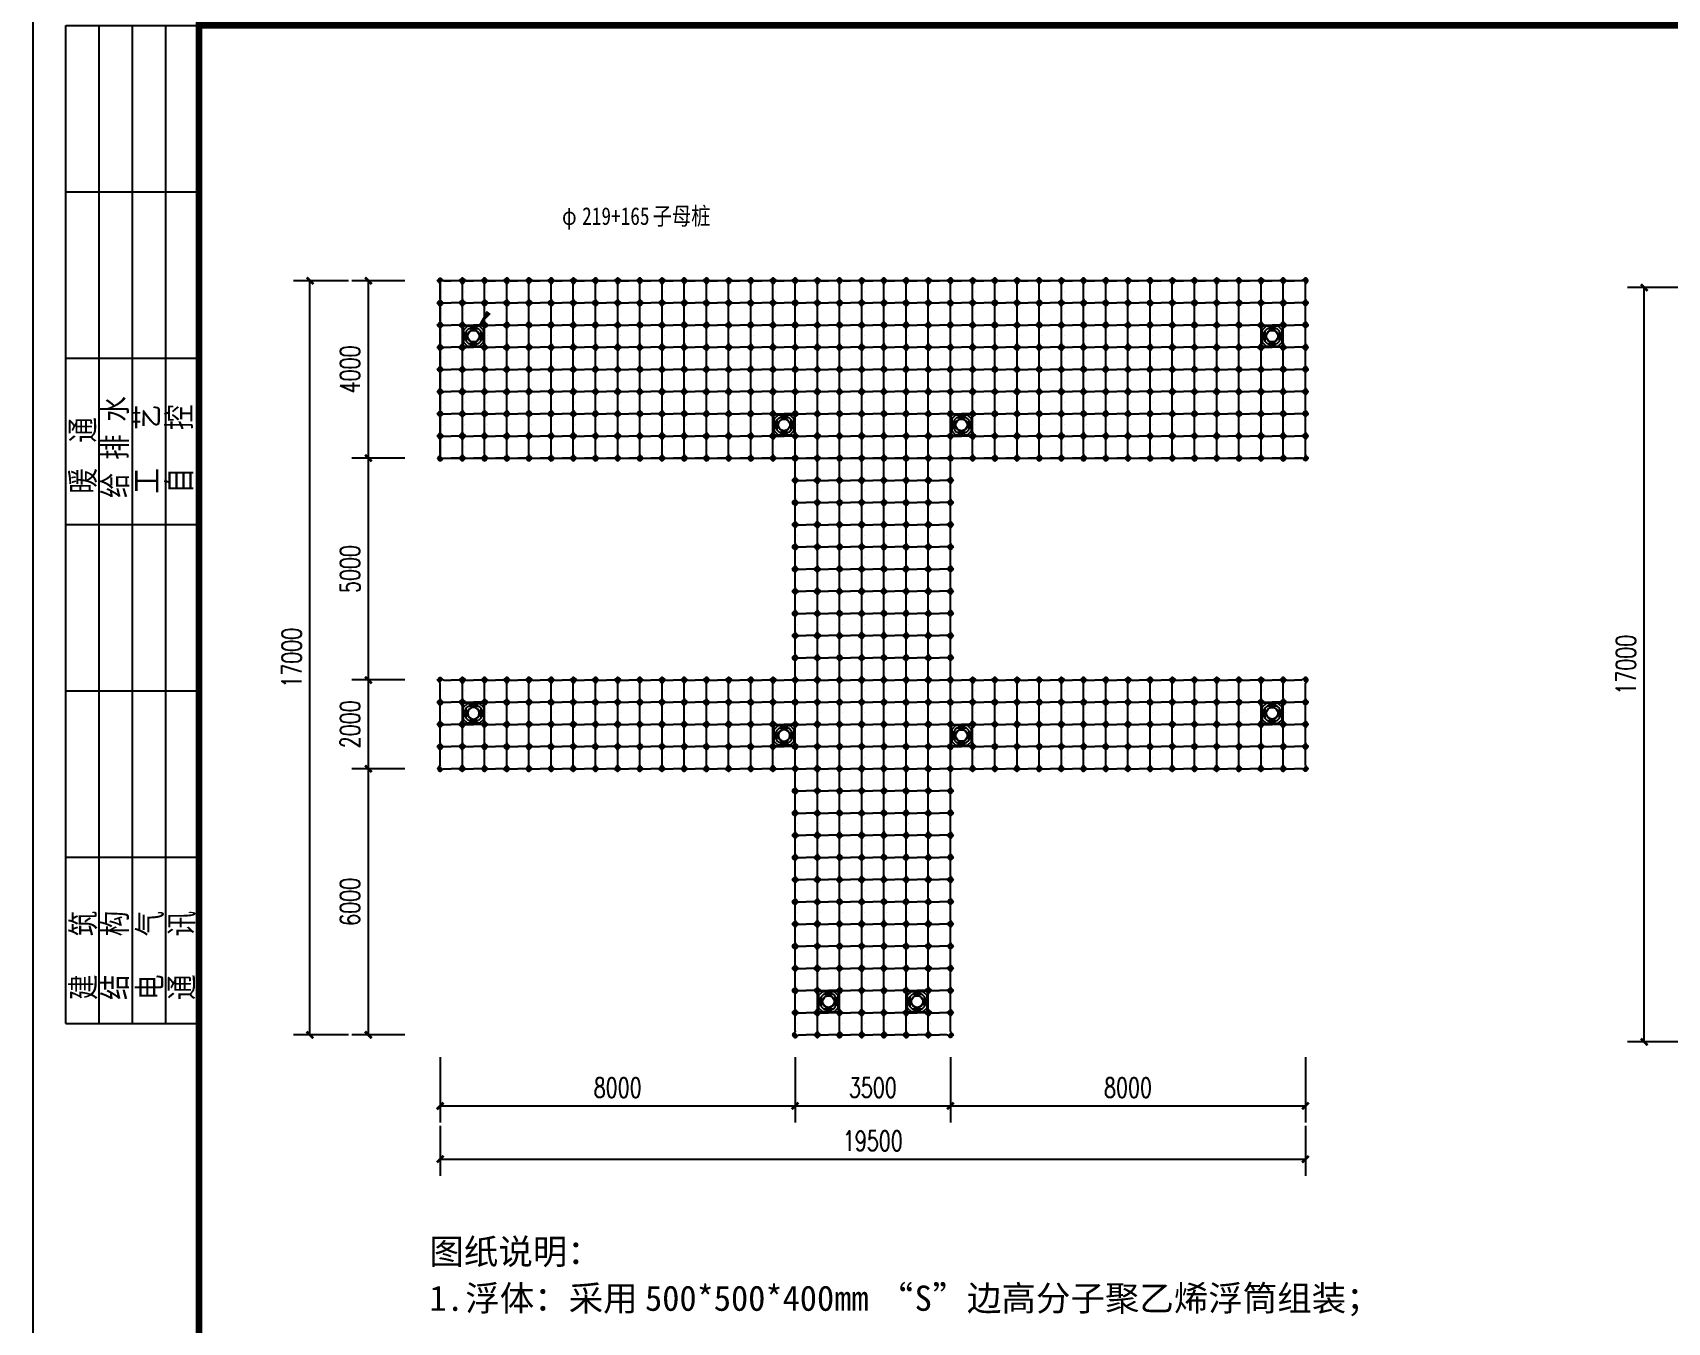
# Model space of a CAD drawing. Extents: x 140753 to 369320, y 91222 to 396627.
# Drawn here: x 244115 to 280954, y 251574 to 280644 of the extents above; entities that cross this region are included whole.
import ezdxf

# ---------------------------------------------------------------- set-up
doc = ezdxf.new("R2010")
doc.units = 0
doc.header["$LTSCALE"] = 1000
for name, color, linetype in [('DIM_SYMB', 3, 'Continuous'), ('PUB_DIM', 3, 'Continuous'), ('PUB_TEXT', 7, 'Continuous'), ('W-_ANTICOLLISION防撞措施', 121, 'Continuous'), ('W-MOUNTING固定方式', 5, 'Continuous'), ('蓝色浮筒', 150, 'Continuous')]:
    doc.layers.add(name, color=color, linetype=linetype)
doc.styles.add('-宋体', font='', dxfattribs={"width": 0.8})
doc.styles.add('_TCH_DIM_T3', font='SIMPLEX.shx', dxfattribs={"width": 0.705882, "bigfont": 'hztxt.shx'})
doc.styles.get("Standard").update_dxf_attribs({"font": ''})
doc.styles.get('-宋体').set_extended_font_data('SimSun')
doc.styles.get('Standard').set_extended_font_data('SimSun')
doc.dimstyles.new('_TCH_ARCH&&150', dxfattribs={"dimtxt": 446.25, "dimasz": 150, "dimexe": 375, "dimexo": 450, "dimgap": 189.375, "dimtad": 1, "dimdec": 0, "dimzin": 0, "dimdsep": 46, "dimtxsty": '_TCH_DIM_T3', "dimblk": 'ARCHTICK', "dimcen": 0.09, "dimclrt": 7, "dimazin": 2, "dimtfac": 1, "dimtdec": 0, "dimtix": 1, "dimtmove": 2, "dimatfit": 3, "dimfxl": 0, "dimtolj": 1, "dimtzin": 0, "dimarcsym": 0})

# ---------------------------------------------------------------- blocks, each defined once
blk = doc.blocks.new('浮筒')
at = {"layer": '蓝色浮筒'}
blk.add_line((441, 238), (441, 238), dxfattribs=at)
for points in [[(0, 417, 0.198912), (-9, 438), (-49, 479, -0.414214), (-49, 521), (-21, 549, -0.414214), (21, 549), (62, 509, 0.198912), (83, 500), (250, 500)], [(500, 417, -0.198912), (509, 438), (549, 479, 0.414214), (549, 521), (521, 549, 0.414214), (479, 549), (438, 509, -0.198912), (417, 500), (250, 500)], [(0, 83, -0.198912), (-9, 62), (-49, 21, 0.414214), (-49, -21), (-21, -49, 0.414214), (21, -49), (62, -9, -0.198912), (83, 0), (250, 0)], [(500, 83, 0.198912), (509, 62), (549, 21, -0.414214), (549, -21), (521, -49, -0.414214), (479, -49), (438, -9, 0.198912), (417, 0), (250, 0)]]:
    blk.add_lwpolyline(points, format="xyb", dxfattribs=at)
for points in [[(0, 417), (0, 83)], [(500, 417), (500, 83)]]:
    blk.add_lwpolyline(points, dxfattribs=at)
for centre, radius, start, end in [((-25, 500), 5, 84.2608, 275.7392), ((0, 500), 25, 101.4783, 168.5217), ((0, 500), 25, 191.4783, 258.5217), ((0, 525), 5, 354.2608, 185.7392), ((0, 475), 5, 174.2608, 5.7392), ((0, 500), 25, 11.4783, 78.5217), ((0, 500), 25, 281.4783, 348.5217), ((25, 500), 5, 264.2608, 95.7392), ((475, 500), 5, 84.2608, 275.7392), ((500, 500), 25, 101.4783, 168.5217), ((500, 500), 25, 191.4783, 258.5217), ((500, 525), 5, 354.2608, 185.7392), ((500, 475), 5, 174.2608, 5.7392), ((500, 500), 25, 11.4783, 78.5217), ((500, 500), 25, 281.4783, 348.5217), ((525, 500), 5, 264.2608, 95.7392), ((-25, 0), 5, 84.2608, 275.7392), ((0, 0), 25, 101.4783, 168.5217), ((0, 25), 5, 354.2608, 185.7392), ((0, 0), 25, 11.4783, 78.5217), ((25, 0), 5, 264.2608, 95.7392), ((475, 0), 5, 84.2608, 275.7392), ((500, 0), 25, 101.4783, 168.5217), ((500, 25), 5, 354.2608, 185.7392), ((500, 0), 25, 11.4783, 78.5217), ((525, 0), 5, 264.2608, 95.7392), ((0, 0), 25, 191.4783, 258.5217), ((0, -25), 5, 174.2608, 5.7392), ((0, 0), 25, 281.4783, 348.5217), ((500, 0), 25, 191.4783, 258.5217), ((500, -25), 5, 174.2608, 5.7392), ((500, 0), 25, 281.4783, 348.5217)]:
    blk.add_arc(centre, radius, start, end, dxfattribs=at)
blk = doc.blocks.new('*U52')
at = {"layer": '蓝色浮筒', "rotation": 180.0000000383531}
blk.add_blockref('浮筒', (250, 250), dxfattribs=at)
blk = doc.blocks.new('*U53')
at = {"layer": 'W-_ANTICOLLISION防撞措施', "color": 0, "linetype": 'ByBlock', "lineweight": -2, "transparency": 16777216}
for p in [(0, 0), (500, 0), (1000, 0), (1500, 0), (2000, 0), (2500, 0), (3000, 0), (3500, 0), (4000, 0), (4500, 0), (5000, 0), (5500, 0), (6000, 0), (6500, 0), (7000, 0), (7500, 0), (8000, 0), (8500, 0), (9000, 0), (9500, 0), (10000, 0), (10500, 0), (11000, 0), (11500, 0), (12000, 0), (12500, 0), (13000, 0), (13500, 0), (14000, 0), (14500, 0), (15000, 0), (15500, 0), (16000, 0), (16500, 0), (17000, 0), (17500, 0), (18000, 0), (18500, 0), (19000, 0), (0, -500), (500, -500), (1000, -500), (1500, -500), (2000, -500), (2500, -500), (3000, -500), (3500, -500), (4000, -500), (4500, -500), (5000, -500), (5500, -500), (6000, -500), (6500, -500), (7000, -500), (7500, -500), (8000, -500), (8500, -500), (9000, -500), (9500, -500), (10000, -500), (10500, -500), (11000, -500), (11500, -500), (12000, -500), (12500, -500), (13000, -500), (13500, -500), (14000, -500), (14500, -500), (15000, -500), (15500, -500), (16000, -500), (16500, -500), (17000, -500), (17500, -500), (18000, -500), (18500, -500), (19000, -500), (0, -1000), (500, -1000), (1000, -1000), (1500, -1000), (2000, -1000), (2500, -1000), (3000, -1000), (3500, -1000), (4000, -1000), (4500, -1000), (5000, -1000), (5500, -1000), (6000, -1000), (6500, -1000), (7000, -1000), (7500, -1000), (8000, -1000), (8500, -1000), (9000, -1000), (9500, -1000), (10000, -1000), (10500, -1000), (11000, -1000), (11500, -1000), (12000, -1000), (12500, -1000), (13000, -1000), (13500, -1000), (14000, -1000), (14500, -1000), (15000, -1000), (15500, -1000), (16000, -1000), (16500, -1000), (17000, -1000), (17500, -1000), (18000, -1000), (18500, -1000), (19000, -1000), (0, -1500), (500, -1500), (1000, -1500), (1500, -1500), (2000, -1500), (2500, -1500), (3000, -1500), (3500, -1500), (4000, -1500), (4500, -1500), (5000, -1500), (5500, -1500), (6000, -1500), (6500, -1500), (7000, -1500), (7500, -1500), (8000, -1500), (8500, -1500), (9000, -1500), (9500, -1500), (10000, -1500), (10500, -1500), (11000, -1500), (11500, -1500), (12000, -1500), (12500, -1500), (13000, -1500), (13500, -1500), (14000, -1500), (14500, -1500), (15000, -1500), (15500, -1500), (16000, -1500), (16500, -1500), (17000, -1500), (17500, -1500), (18000, -1500), (18500, -1500), (19000, -1500), (0, -2000), (500, -2000), (1000, -2000), (1500, -2000), (2000, -2000), (2500, -2000), (3000, -2000), (3500, -2000), (4000, -2000), (4500, -2000), (5000, -2000), (5500, -2000), (6000, -2000), (6500, -2000), (7000, -2000), (7500, -2000), (8000, -2000), (8500, -2000), (9000, -2000), (9500, -2000), (10000, -2000), (10500, -2000), (11000, -2000), (11500, -2000), (12000, -2000), (12500, -2000), (13000, -2000), (13500, -2000), (14000, -2000), (14500, -2000), (15000, -2000), (15500, -2000), (16000, -2000), (16500, -2000), (17000, -2000), (17500, -2000), (18000, -2000), (18500, -2000), (19000, -2000), (0, -2500), (500, -2500), (1000, -2500), (1500, -2500), (2000, -2500), (2500, -2500), (3000, -2500), (3500, -2500), (4000, -2500), (4500, -2500), (5000, -2500), (5500, -2500), (6000, -2500), (6500, -2500), (7000, -2500), (7500, -2500), (8000, -2500), (8500, -2500), (9000, -2500), (9500, -2500), (10000, -2500), (10500, -2500), (11000, -2500), (11500, -2500), (12000, -2500), (12500, -2500), (13000, -2500), (13500, -2500), (14000, -2500), (14500, -2500), (15000, -2500), (15500, -2500), (16000, -2500), (16500, -2500), (17000, -2500), (17500, -2500), (18000, -2500), (18500, -2500), (19000, -2500), (0, -3000), (500, -3000), (1000, -3000), (1500, -3000), (2000, -3000), (2500, -3000), (3000, -3000), (3500, -3000), (4000, -3000), (4500, -3000), (5000, -3000), (5500, -3000), (6000, -3000), (6500, -3000), (7000, -3000), (7500, -3000), (8000, -3000), (8500, -3000), (9000, -3000), (9500, -3000), (10000, -3000), (10500, -3000), (11000, -3000), (11500, -3000), (12000, -3000), (12500, -3000), (13000, -3000), (13500, -3000), (14000, -3000), (14500, -3000), (15000, -3000), (15500, -3000), (16000, -3000), (16500, -3000), (17000, -3000), (17500, -3000), (18000, -3000), (18500, -3000), (19000, -3000), (0, -3500), (500, -3500), (1000, -3500), (1500, -3500), (2000, -3500), (2500, -3500), (3000, -3500), (3500, -3500), (4000, -3500), (4500, -3500), (5000, -3500), (5500, -3500), (6000, -3500), (6500, -3500), (7000, -3500), (7500, -3500), (8000, -3500), (8500, -3500), (9000, -3500), (9500, -3500), (10000, -3500), (10500, -3500), (11000, -3500), (11500, -3500), (12000, -3500), (12500, -3500), (13000, -3500), (13500, -3500), (14000, -3500), (14500, -3500), (15000, -3500), (15500, -3500), (16000, -3500), (16500, -3500), (17000, -3500), (17500, -3500), (18000, -3500), (18500, -3500), (19000, -3500)]:
    blk.add_blockref('*U52', p, dxfattribs=at)
blk = doc.blocks.new('*U48')
at = {"layer": '蓝色浮筒', "rotation": 180.0000000383531}
blk.add_blockref('浮筒', (250, 250), dxfattribs=at)
blk = doc.blocks.new('*U49')
at = {"layer": 'W-_ANTICOLLISION防撞措施', "color": 0, "linetype": 'ByBlock', "lineweight": -2, "transparency": 16777216}
for p in [(0, 0), (500, 0), (1000, 0), (1500, 0), (2000, 0), (2500, 0), (3000, 0), (0, -500), (500, -500), (1000, -500), (1500, -500), (2000, -500), (2500, -500), (3000, -500), (0, -1000), (500, -1000), (1000, -1000), (1500, -1000), (2000, -1000), (2500, -1000), (3000, -1000), (0, -1500), (500, -1500), (1000, -1500), (1500, -1500), (2000, -1500), (2500, -1500), (3000, -1500), (0, -2000), (500, -2000), (1000, -2000), (1500, -2000), (2000, -2000), (2500, -2000), (3000, -2000), (0, -2500), (500, -2500), (1000, -2500), (1500, -2500), (2000, -2500), (2500, -2500), (3000, -2500), (0, -3000), (500, -3000), (1000, -3000), (1500, -3000), (2000, -3000), (2500, -3000), (3000, -3000), (0, -3500), (500, -3500), (1000, -3500), (1500, -3500), (2000, -3500), (2500, -3500), (3000, -3500), (0, -4000), (500, -4000), (1000, -4000), (1500, -4000), (2000, -4000), (2500, -4000), (3000, -4000), (0, -4500), (500, -4500), (1000, -4500), (1500, -4500), (2000, -4500), (2500, -4500), (3000, -4500), (0, -5000), (500, -5000), (1000, -5000), (1500, -5000), (2000, -5000), (2500, -5000), (3000, -5000), (0, -5500), (500, -5500), (1000, -5500), (1500, -5500), (2000, -5500), (2500, -5500), (3000, -5500), (0, -6000), (500, -6000), (1000, -6000), (1500, -6000), (2000, -6000), (2500, -6000), (3000, -6000), (0, -6500), (500, -6500), (1000, -6500), (1500, -6500), (2000, -6500), (2500, -6500), (3000, -6500), (0, -7000), (500, -7000), (1000, -7000), (1500, -7000), (2000, -7000), (2500, -7000), (3000, -7000), (0, -7500), (500, -7500), (1000, -7500), (1500, -7500), (2000, -7500), (2500, -7500), (3000, -7500), (0, -8000), (500, -8000), (1000, -8000), (1500, -8000), (2000, -8000), (2500, -8000), (3000, -8000), (0, -8500), (500, -8500), (1000, -8500), (1500, -8500), (2000, -8500), (2500, -8500), (3000, -8500), (0, -9000), (500, -9000), (1000, -9000), (1500, -9000), (2000, -9000), (2500, -9000), (3000, -9000), (0, -9500), (500, -9500), (1000, -9500), (1500, -9500), (2000, -9500), (2500, -9500), (3000, -9500), (0, -10000), (500, -10000), (1000, -10000), (1500, -10000), (2000, -10000), (2500, -10000), (3000, -10000), (0, -10500), (500, -10500), (1000, -10500), (1500, -10500), (2000, -10500), (2500, -10500), (3000, -10500), (0, -11000), (500, -11000), (1000, -11000), (1500, -11000), (2000, -11000), (2500, -11000), (3000, -11000), (0, -11500), (500, -11500), (1000, -11500), (1500, -11500), (2000, -11500), (2500, -11500), (3000, -11500), (0, -12000), (500, -12000), (1000, -12000), (1500, -12000), (2000, -12000), (2500, -12000), (3000, -12000), (0, -12500), (500, -12500), (1000, -12500), (1500, -12500), (2000, -12500), (2500, -12500), (3000, -12500)]:
    blk.add_blockref('*U48', p, dxfattribs=at)
blk = doc.blocks.new('*U50')
at = {"layer": '蓝色浮筒', "rotation": 180.0000000383531}
blk.add_blockref('浮筒', (250, 250), dxfattribs=at)
blk = doc.blocks.new('*U51')
at = {"layer": 'W-_ANTICOLLISION防撞措施', "color": 0, "linetype": 'ByBlock', "lineweight": -2, "transparency": 16777216}
for p in [(0, 0), (500, 0), (1000, 0), (1500, 0), (2000, 0), (2500, 0), (3000, 0), (3500, 0), (4000, 0), (4500, 0), (5000, 0), (5500, 0), (6000, 0), (6500, 0), (7000, 0), (7500, 0), (0, -500), (500, -500), (1000, -500), (1500, -500), (2000, -500), (2500, -500), (3000, -500), (3500, -500), (4000, -500), (4500, -500), (5000, -500), (5500, -500), (6000, -500), (6500, -500), (7000, -500), (7500, -500), (0, -1000), (500, -1000), (1000, -1000), (1500, -1000), (2000, -1000), (2500, -1000), (3000, -1000), (3500, -1000), (4000, -1000), (4500, -1000), (5000, -1000), (5500, -1000), (6000, -1000), (6500, -1000), (7000, -1000), (7500, -1000), (0, -1500), (500, -1500), (1000, -1500), (1500, -1500), (2000, -1500), (2500, -1500), (3000, -1500), (3500, -1500), (4000, -1500), (4500, -1500), (5000, -1500), (5500, -1500), (6000, -1500), (6500, -1500), (7000, -1500), (7500, -1500)]:
    blk.add_blockref('*U50', p, dxfattribs=at)
blk = doc.blocks.new('*U37')
at = {"color": 8, "linetype": 'Continuous', "lineweight": 15}
for p, q in [((-1, 2), (-2, 1)), ((0, 1), (0, -1)), ((-1, -2), (-2, -1))]:
    blk.add_line(p, q, dxfattribs=at)
at = {"color": 7, "linetype": 'Continuous', "lineweight": 15}
for p, q in [((16, 1), (0, 1)), ((0, 0), (19, 0)), ((16, 1), (16, 0)), ((19, -1), (19, 0)), ((0, -1), (19, -1))]:
    blk.add_line(p, q, dxfattribs=at)
for centre, radius, start, end in [((-3, 0), 2.9, 41.3178, 318.6822), ((-3, 0), 1.45, 41.3178, 318.6822), ((0, 3), 2.82, 221.3178, 270), ((0, -3), 2.82, 90, 138.6822), ((0, 3), 1.37, 221.3178, 270), ((0, -3), 1.37, 90, 138.6822)]:
    blk.add_arc(centre, radius, start, end, dxfattribs=at)
blk = doc.blocks.new('*U39')
blk.add_lwpolyline([(-12, 0), (-12, 2.5), (12, 2.5), (12, 0)], close=True)
blk = doc.blocks.new('无头销轴_B型_D12X150')
at = {"color": 0}
for p, q in [((-72, 6), (-72, -6)), ((72, 6), (72, -6))]:
    blk.add_line(p, q, dxfattribs=at)
blk.add_lwpolyline([(-75, 4), (-75, -4), (-72, -6), (72, -6), (75, -4), (75, 4), (72, 6), (-72, 6)], close=True, dxfattribs=at)
for centre in [(-70, 0), (70, 0)]:
    blk.add_circle(centre, 1.6, dxfattribs=at)
blk = doc.blocks.new('sdf')
at = {"layer": 'W-MOUNTING固定方式', "color": 0}
for p, q in [((43285, -2497), (43283, -2500)), ((43378, -2500), (43283, -2500)), ((43283, -2574), (43283, -2500)), ((43283, -2574), (43378, -2574)), ((43283, -2574), (43285, -2577)), ((43285, -2497), (43376, -2497)), ((43376, -2577), (43285, -2577)), ((43376, -2497), (43378, -2500)), ((43378, -2574), (43376, -2577)), ((43378, -2500), (43378, -2574)), ((43108, -2622), (43108, -2815)), ((43109, -2673), (43112, -2671)), ((43109, -2764), (43109, -2673)), ((43109, -2764), (43112, -2766)), ((43112, -2671), (43112, -2766)), ((43112, -2671), (43186, -2671)), ((43186, -2766), (43112, -2766)), ((43186, -2766), (43186, -2671)), ((43186, -2671), (43189, -2673)), ((43186, -2766), (43189, -2764)), ((43189, -2673), (43189, -2764)), ((43283, -2863), (43285, -2860)), ((43378, -2863), (43283, -2863)), ((43283, -2937), (43283, -2863)), ((43283, -2937), (43378, -2937)), ((43285, -2940), (43283, -2937)), ((43285, -2860), (43376, -2860)), ((43375, -2940), (43285, -2940)), ((43375, -2940), (43378, -2937)), ((43378, -2863), (43376, -2860)), ((43378, -2863), (43378, -2937)), ((43475, -2671), (43472, -2673)), ((43472, -2764), (43472, -2673)), ((43475, -2766), (43472, -2764)), ((43475, -2671), (43475, -2766)), ((43475, -2671), (43549, -2671)), ((43549, -2766), (43475, -2766)), ((43549, -2766), (43549, -2671)), ((43552, -2674), (43549, -2671)), ((43552, -2764), (43549, -2766)), ((43552, -2674), (43552, -2764))]:
    blk.add_line(p, q, dxfattribs=at)
at = {"layer": 'W-MOUNTING固定方式', "color": 6}
for points in [[(43123, -2568), (43052, -2497, -0.414214), (43052, -2441), (43052, -2441, -0.414214), (43109, -2441), (43179, -2511)], [(43538, -2568), (43609, -2497, 0.414214), (43609, -2441), (43609, -2441, 0.414214), (43552, -2441), (43482, -2511)], [(43123, -2870), (43052, -2941, 0.414214), (43052, -2997), (43052, -2997, 0.414214), (43109, -2997), (43179, -2927)], [(43538, -2870), (43609, -2941, -0.414214), (43609, -2997), (43609, -2997, -0.414214), (43552, -2997), (43482, -2927)]]:
    blk.add_lwpolyline(points, format="xyb", dxfattribs=at)
at = {"layer": 'W-MOUNTING固定方式'}
for points in [[(43194, -2941), (43467, -2941), (43553, -2856), (43553, -2582), (43467, -2496), (43194, -2496), (43108, -2582), (43108, -2856)], [(43219, -2881), (43442, -2881), (43493, -2831), (43493, -2607), (43442, -2556), (43219, -2556), (43168, -2607), (43168, -2831)]]:
    blk.add_lwpolyline(points, close=True, dxfattribs=at)
at = {"layer": 'W-MOUNTING固定方式', "color": 0}
for points in [[(43272, -2496), (43272, -2537), (43272, -2557), (43281, -2557), (43281, -2537), (43281, -2496)], [(43380, -2496), (43380, -2537), (43380, -2557), (43389, -2557), (43389, -2537), (43389, -2496)], [(43108, -2669), (43149, -2669), (43169, -2669), (43169, -2660), (43149, -2660), (43108, -2660)], [(43108, -2777), (43149, -2777), (43169, -2777), (43169, -2768), (43149, -2768), (43108, -2768)], [(43281, -2941), (43281, -2900), (43281, -2880), (43272, -2880), (43272, -2900), (43272, -2941)], [(43389, -2941), (43389, -2900), (43389, -2880), (43380, -2880), (43380, -2900), (43380, -2941)], [(43553, -2660), (43512, -2660), (43492, -2660), (43492, -2669), (43512, -2669), (43553, -2669)], [(43553, -2768), (43512, -2768), (43492, -2768), (43492, -2777), (43512, -2777), (43553, -2777)]]:
    blk.add_lwpolyline(points, dxfattribs=at)
at = {"layer": 'W-MOUNTING固定方式', "color": 5}
for centre in [(43080, -2469), (43580, -2469), (43080, -2969), (43580, -2969)]:
    blk.add_circle(centre, 7, dxfattribs=at)
at = {"layer": 'W-MOUNTING固定方式'}
for radius in [136, 130]:
    blk.add_circle((43330, -2719), radius, dxfattribs=at)
at = {"layer": 'W-MOUNTING固定方式', "color": 0}
for name, p in [('无头销轴_B型_D12X150', (43330, -2537)), ('*U37', (43143, -2788)), ('*U39', (43512, -2660))]:
    blk.add_blockref(name, p, dxfattribs=at)
for name, p, rotation in [('*U37', (43261, -2531), 270.0000000000001), ('*U39', (43272, -2537), 90.00000000000004), ('*U39', (43149, -2777), 180), ('无头销轴_B型_D12X150', (43149, -2719), 90), ('无头销轴_B型_D12X150', (43330, -2900), 180), ('*U39', (43389, -2900), 270), ('*U37', (43400, -2906), 90.00000000000001), ('*U37', (43518, -2649), 180), ('无头销轴_B型_D12X150', (43512, -2719), 270)]:
    blk.add_blockref(name, p, dxfattribs=dict(at, rotation=rotation))
at = {"layer": 'W-MOUNTING固定方式', "color": 0, "xscale": -1}
for name, p, rotation in [('*U39', (43389, -2537), 270.0000000000001), ('*U37', (43400, -2531), 90.00000000000007), ('*U37', (43143, -2649), 180), ('*U37', (43261, -2906), 270), ('*U39', (43272, -2900), 90), ('*U39', (43512, -2777), 180)]:
    blk.add_blockref(name, p, dxfattribs=dict(at, rotation=rotation))
for name, p in [('*U39', (43149, -2660)), ('*U37', (43518, -2788))]:
    blk.add_blockref(name, p, dxfattribs=at)
blk = doc.blocks.new('*U54')
at = {"layer": '蓝色浮筒', "rotation": 180.0000000383531}
blk.add_blockref('浮筒', (250, 250), dxfattribs=at)
blk = doc.blocks.new('*U55')
at = {"layer": 'W-_ANTICOLLISION防撞措施', "color": 0, "linetype": 'ByBlock', "lineweight": -2, "transparency": 16777216}
for p in [(0, 0), (500, 0), (1000, 0), (1500, 0), (2000, 0), (2500, 0), (3000, 0), (3500, 0), (4000, 0), (4500, 0), (5000, 0), (5500, 0), (6000, 0), (6500, 0), (7000, 0), (7500, 0), (0, -500), (500, -500), (1000, -500), (1500, -500), (2000, -500), (2500, -500), (3000, -500), (3500, -500), (4000, -500), (4500, -500), (5000, -500), (5500, -500), (6000, -500), (6500, -500), (7000, -500), (7500, -500), (0, -1000), (500, -1000), (1000, -1000), (1500, -1000), (2000, -1000), (2500, -1000), (3000, -1000), (3500, -1000), (4000, -1000), (4500, -1000), (5000, -1000), (5500, -1000), (6000, -1000), (6500, -1000), (7000, -1000), (7500, -1000), (0, -1500), (500, -1500), (1000, -1500), (1500, -1500), (2000, -1500), (2500, -1500), (3000, -1500), (3500, -1500), (4000, -1500), (4500, -1500), (5000, -1500), (5500, -1500), (6000, -1500), (6500, -1500), (7000, -1500), (7500, -1500)]:
    blk.add_blockref('*U54', p, dxfattribs=at)
blk = doc.blocks.new('$TITLEBLK$00000095')
for p, q in [((-150, 20), (-150, 0)), ((-150, 20), (0, 20)), ((-125, 20), (-125, 0)), ((-100, 20), (-100, 0)), ((-75, 20), (-75, 0)), ((-75, 20), (-75, 0)), ((-50, 20), (-50, 0)), ((-25, 20), (-25, 0)), ((0, 20), (0, 0)), ((-150, 15), (-75, 15)), ((-75, 15), (0, 15)), ((-150, 10), (-75, 10)), ((-75, 10), (0, 10)), ((-150, 5), (-75, 5)), ((-75, 5), (0, 5))]:
    blk.add_line(p, q)
at = {"width": 0.8}
for s, p in [('建   筑', (-146.45, 15.65)), ('暖  通', (-70.35, 15.73)), ('结   构', (-146.45, 10.91)), ('给 排 水', (-71.03, 10.9)), ('工   艺', (-70.35, 6.13)), ('电   气', (-146.45, 5.65)), ('自   控', (-70.35, 1.24)), ('通   讯', (-146.45, 0.88))]:
    blk.add_text(s, height=3.509, dxfattribs=at).set_placement(p)
blk = doc.blocks.new('rgthtyjyuk')
blk.add_lwpolyline([(0, 0), (420, 0), (420, 297), (0, 297)], close=True)
at = {"const_width": 1}
blk.add_lwpolyline([(25, 5), (415, 5), (415, 292), (25, 292)], close=True, dxfattribs=at)
at = {"rotation": 90}
blk.add_blockref('$TITLEBLK$00000095', (25, 292), dxfattribs=at)
blk = doc.blocks.new('_ArchTick')
at = {"color": 0, "linetype": 'ByBlock', "const_width": 0.4}
blk.add_lwpolyline([(-0.5, -0.5), (0.5, 0.5)], dxfattribs=at)
blk = doc.blocks.new('*D112')
at = {"layer": 'Defpoints', "color": 0, "transparency": 16777216}
for p in [(253299, 256452), (272799, 256452), (272799, 255252)]:
    blk.add_point(p, dxfattribs=at)
at = {"layer": 'PUB_DIM', "color": 0, "lineweight": -2, "transparency": 16777216}
for p, q in [((253299, 256002), (253299, 254877)), ((272799, 256002), (272799, 254877)), ((253299, 255252), (272799, 255252))]:
    blk.add_line(p, q, dxfattribs=at)
at = {"layer": 'PUB_DIM', "color": 0, "lineweight": -2, "transparency": 16777216, "xscale": 150, "yscale": 150, "zscale": 150, "rotation": 180}
blk.add_blockref('_ArchTick', (253299, 255252), dxfattribs=at)
at = {"layer": 'PUB_DIM', "color": 0, "lineweight": -2, "transparency": 16777216, "xscale": 150, "yscale": 150, "zscale": 150}
blk.add_blockref('_ArchTick', (272799, 255252), dxfattribs=at)
at = {"layer": 'PUB_DIM', "color": 7, "transparency": 16777216, "insert": (263049, 255664), "char_height": 446.2, "attachment_point": 5, "style": '_TCH_DIM_T3'}
blk.add_mtext('\\A1;19500', dxfattribs=at)
blk = doc.blocks.new('*D114')
at = {"layer": 'Defpoints', "color": 0, "transparency": 16777216}
for p in [(280434, 274897), (281750, 274897), (281750, 257897)]:
    blk.add_point(p, dxfattribs=at)
at = {"layer": 'PUB_DIM', "color": 0, "lineweight": -2, "transparency": 16777216}
for p, q in [((281300, 274897), (280059, 274897)), ((280434, 257897), (280434, 274897)), ((281300, 257897), (280059, 257897))]:
    blk.add_line(p, q, dxfattribs=at)
at = {"layer": 'PUB_DIM', "color": 0, "lineweight": -2, "transparency": 16777216, "xscale": 150, "yscale": 150, "zscale": 150}
for p, rotation in [((280434, 274897), 90), ((280434, 257897), 270)]:
    blk.add_blockref('_ArchTick', p, dxfattribs=dict(at, rotation=rotation))
at = {"layer": 'PUB_DIM', "color": 7, "transparency": 16777216, "insert": (280021, 266397), "char_height": 446.2, "attachment_point": 5, "rotation": 90, "style": '_TCH_DIM_T3'}
blk.add_mtext('\\A1;17000', dxfattribs=at)
blk = doc.blocks.new('*D125')
at = {"layer": 'Defpoints', "color": 0, "transparency": 16777216}
for p in [(250364, 275053), (251681, 275053), (251681, 258053)]:
    blk.add_point(p, dxfattribs=at)
at = {"layer": 'PUB_DIM', "color": 0, "lineweight": -2, "transparency": 16777216}
for p, q in [((251231, 275053), (249989, 275053)), ((250364, 258053), (250364, 275053)), ((251231, 258053), (249989, 258053))]:
    blk.add_line(p, q, dxfattribs=at)
at = {"layer": 'PUB_DIM', "color": 0, "lineweight": -2, "transparency": 16777216, "xscale": 150, "yscale": 150, "zscale": 150}
for p, rotation in [((250364, 275053), 90), ((250364, 258053), 270)]:
    blk.add_blockref('_ArchTick', p, dxfattribs=dict(at, rotation=rotation))
at = {"layer": 'PUB_DIM', "color": 7, "transparency": 16777216, "insert": (249952, 266553), "char_height": 446.2, "attachment_point": 5, "rotation": 90, "style": '_TCH_DIM_T3'}
blk.add_mtext('\\A1;17000', dxfattribs=at)
blk = doc.blocks.new('*D126')
at = {"layer": 'Defpoints', "color": 0, "transparency": 16777216}
for p in [(251681, 275053), (252950, 275053), (252950, 271053)]:
    blk.add_point(p, dxfattribs=at)
at = {"layer": 'PUB_DIM', "color": 0, "lineweight": -2, "transparency": 16777216}
for p, q in [((252500, 275053), (251306, 275053)), ((251681, 271053), (251681, 275053)), ((252500, 271053), (251306, 271053))]:
    blk.add_line(p, q, dxfattribs=at)
at = {"layer": 'PUB_DIM', "color": 0, "lineweight": -2, "transparency": 16777216, "xscale": 150, "yscale": 150, "zscale": 150}
for p, rotation in [((251681, 275053), 90), ((251681, 271053), 270)]:
    blk.add_blockref('_ArchTick', p, dxfattribs=dict(at, rotation=rotation))
at = {"layer": 'PUB_DIM', "color": 7, "transparency": 16777216, "insert": (251268, 273053), "char_height": 446.2, "attachment_point": 5, "rotation": 90, "style": '_TCH_DIM_T3'}
blk.add_mtext('\\A1;4000', dxfattribs=at)
blk = doc.blocks.new('*D127')
at = {"layer": 'Defpoints', "color": 0, "transparency": 16777216}
for p in [(251681, 271053), (252950, 271053), (252950, 266053)]:
    blk.add_point(p, dxfattribs=at)
at = {"layer": 'PUB_DIM', "color": 0, "lineweight": -2, "transparency": 16777216}
for p, q in [((252500, 271053), (251306, 271053)), ((251681, 266053), (251681, 271053)), ((252500, 266053), (251306, 266053))]:
    blk.add_line(p, q, dxfattribs=at)
at = {"layer": 'PUB_DIM', "color": 0, "lineweight": -2, "transparency": 16777216, "xscale": 150, "yscale": 150, "zscale": 150}
for p, rotation in [((251681, 271053), 90), ((251681, 266053), 270)]:
    blk.add_blockref('_ArchTick', p, dxfattribs=dict(at, rotation=rotation))
at = {"layer": 'PUB_DIM', "color": 7, "transparency": 16777216, "insert": (251268, 268553), "char_height": 446.2, "attachment_point": 5, "rotation": 90, "style": '_TCH_DIM_T3'}
blk.add_mtext('\\A1;5000', dxfattribs=at)
blk = doc.blocks.new('*D128')
at = {"layer": 'Defpoints', "color": 0, "transparency": 16777216}
for p in [(251681, 266053), (252950, 266053), (252950, 264053)]:
    blk.add_point(p, dxfattribs=at)
at = {"layer": 'PUB_DIM', "color": 0, "lineweight": -2, "transparency": 16777216}
for p, q in [((252500, 266053), (251306, 266053)), ((251681, 264053), (251681, 266053)), ((252500, 264053), (251306, 264053))]:
    blk.add_line(p, q, dxfattribs=at)
at = {"layer": 'PUB_DIM', "color": 0, "lineweight": -2, "transparency": 16777216, "xscale": 150, "yscale": 150, "zscale": 150}
for p, rotation in [((251681, 266053), 90), ((251681, 264053), 270)]:
    blk.add_blockref('_ArchTick', p, dxfattribs=dict(at, rotation=rotation))
at = {"layer": 'PUB_DIM', "color": 7, "transparency": 16777216, "insert": (251268, 265053), "char_height": 446.2, "attachment_point": 5, "rotation": 90, "style": '_TCH_DIM_T3'}
blk.add_mtext('\\A1;2000', dxfattribs=at)
blk = doc.blocks.new('*D129')
at = {"layer": 'Defpoints', "color": 0, "transparency": 16777216}
for p in [(251681, 264053), (252950, 264053), (252950, 258053)]:
    blk.add_point(p, dxfattribs=at)
at = {"layer": 'PUB_DIM', "color": 0, "lineweight": -2, "transparency": 16777216}
for p, q in [((252500, 264053), (251306, 264053)), ((251681, 258053), (251681, 264053)), ((252500, 258053), (251306, 258053))]:
    blk.add_line(p, q, dxfattribs=at)
at = {"layer": 'PUB_DIM', "color": 0, "lineweight": -2, "transparency": 16777216, "xscale": 150, "yscale": 150, "zscale": 150}
for p, rotation in [((251681, 264053), 90), ((251681, 258053), 270)]:
    blk.add_blockref('_ArchTick', p, dxfattribs=dict(at, rotation=rotation))
at = {"layer": 'PUB_DIM', "color": 7, "transparency": 16777216, "insert": (251268, 261053), "char_height": 446.2, "attachment_point": 5, "rotation": 90, "style": '_TCH_DIM_T3'}
blk.add_mtext('\\A1;6000', dxfattribs=at)
blk = doc.blocks.new('*D143')
at = {"layer": 'Defpoints', "color": 0, "transparency": 16777216}
for p in [(253299, 258002), (261299, 258002), (261299, 256452)]:
    blk.add_point(p, dxfattribs=at)
at = {"layer": 'PUB_DIM', "color": 0, "lineweight": -2, "transparency": 16777216}
for p, q in [((253299, 257552), (253299, 256077)), ((261299, 257552), (261299, 256077)), ((253299, 256452), (261299, 256452))]:
    blk.add_line(p, q, dxfattribs=at)
at = {"layer": 'PUB_DIM', "color": 0, "lineweight": -2, "transparency": 16777216, "xscale": 150, "yscale": 150, "zscale": 150, "rotation": 180}
blk.add_blockref('_ArchTick', (253299, 256452), dxfattribs=at)
at = {"layer": 'PUB_DIM', "color": 0, "lineweight": -2, "transparency": 16777216, "xscale": 150, "yscale": 150, "zscale": 150}
blk.add_blockref('_ArchTick', (261299, 256452), dxfattribs=at)
at = {"layer": 'PUB_DIM', "color": 7, "transparency": 16777216, "insert": (257299, 256864), "char_height": 446.2, "attachment_point": 5, "style": '_TCH_DIM_T3'}
blk.add_mtext('\\A1;8000', dxfattribs=at)
blk = doc.blocks.new('*D144')
at = {"layer": 'Defpoints', "color": 0, "transparency": 16777216}
for p in [(261299, 258002), (264799, 258002), (264799, 256452)]:
    blk.add_point(p, dxfattribs=at)
at = {"layer": 'PUB_DIM', "color": 0, "lineweight": -2, "transparency": 16777216}
for p, q in [((261299, 257552), (261299, 256077)), ((264799, 257552), (264799, 256077)), ((261299, 256452), (264799, 256452))]:
    blk.add_line(p, q, dxfattribs=at)
at = {"layer": 'PUB_DIM', "color": 0, "lineweight": -2, "transparency": 16777216, "xscale": 150, "yscale": 150, "zscale": 150, "rotation": 180}
blk.add_blockref('_ArchTick', (261299, 256452), dxfattribs=at)
at = {"layer": 'PUB_DIM', "color": 0, "lineweight": -2, "transparency": 16777216, "xscale": 150, "yscale": 150, "zscale": 150}
blk.add_blockref('_ArchTick', (264799, 256452), dxfattribs=at)
at = {"layer": 'PUB_DIM', "color": 7, "transparency": 16777216, "insert": (263049, 256864), "char_height": 446.2, "attachment_point": 5, "style": '_TCH_DIM_T3'}
blk.add_mtext('\\A1;3500', dxfattribs=at)
blk = doc.blocks.new('*D145')
at = {"layer": 'Defpoints', "color": 0, "transparency": 16777216}
for p in [(264799, 258002), (272799, 258002), (272799, 256452)]:
    blk.add_point(p, dxfattribs=at)
at = {"layer": 'PUB_DIM', "color": 0, "lineweight": -2, "transparency": 16777216}
for p, q in [((264799, 257552), (264799, 256077)), ((272799, 257552), (272799, 256077)), ((264799, 256452), (272799, 256452))]:
    blk.add_line(p, q, dxfattribs=at)
at = {"layer": 'PUB_DIM', "color": 0, "lineweight": -2, "transparency": 16777216, "xscale": 150, "yscale": 150, "zscale": 150, "rotation": 180}
blk.add_blockref('_ArchTick', (264799, 256452), dxfattribs=at)
at = {"layer": 'PUB_DIM', "color": 0, "lineweight": -2, "transparency": 16777216, "xscale": 150, "yscale": 150, "zscale": 150}
blk.add_blockref('_ArchTick', (272799, 256452), dxfattribs=at)
at = {"layer": 'PUB_DIM', "color": 7, "transparency": 16777216, "insert": (268799, 256864), "char_height": 446.2, "attachment_point": 5, "style": '_TCH_DIM_T3'}
blk.add_mtext('\\A1;8000', dxfattribs=at)

msp = doc.modelspace()

# ---------------------------------------------------------------- linework, layer by layer
msp.add_lwpolyline([(253298.6, 271052.6), (272798.6, 271052.6), (272798.6, 275052.6), (253298.6, 275052.6)], close=True)
at = {"layer": 'DIM_SYMB'}
msp.add_lwpolyline([(259702.6, 276153.7, 0, 0, 0), (255747.3, 276153.7, 0, 0, 0), (254123.6, 273979.8, 0, 120, 0), (254392.9, 274340.3, 0, 0, 0)], format="xyseb", dxfattribs=at)

# ---------------------------------------------------------------- block references
at = {"xscale": 150, "yscale": 150, "zscale": 150}
msp.add_blockref('rgthtyjyuk', (244114.9, 237008.2), dxfattribs=at)
for p in [(210718.2, 276521.5), (228718.2, 276521.5), (217718.2, 274521.5), (221718.2, 274521.5), (228718.2, 268021.5), (221718.2, 267521.5), (218718.2, 261521.5), (220718.2, 261521.5)]:
    msp.add_blockref('sdf', p)
at = {"xscale": -1}
for p in [(297379, 268021.5), (304379, 267521.5)]:
    msp.add_blockref('sdf', p, dxfattribs=at)
at = {"layer": 'W-_ANTICOLLISION防撞措施'}
for name, p in [('*U53', (253548.6, 274802.6)), ('*U49', (261548.6, 270802.6)), ('*U55', (253548.6, 265802.6)), ('*U51', (265048.6, 265802.6))]:
    msp.add_blockref(name, p, dxfattribs=at)

# ---------------------------------------------------------------- texts
at = {"layer": 'PUB_TEXT', "color": 7, "style": '-宋体', "width": 0.8}
for s, height, p in [('φ', 398.7, (256044.1, 276311.2)), ('219+165', 398.73, (256497.8, 276311.2)), ('子母桩', 398.73, (258085.6, 276311.2))]:
    msp.add_text(s, height=height, dxfattribs=at).set_placement(p)
at = {"layer": 'PUB_TEXT'}
for s, height, p in [('图纸说明：', 569.62, (253054.7, 252883.2)), ('1.', 569.62, (253054.7, 251833.2)), ('浮体：采用', 569.62, (253864.9, 251833.2)), ('500*500*400mm', 569.62, (257915.5, 251833.2)), ('“', 569.6, (263181.3, 251833.2)), ('S', 569.6, (263991.4, 251833.2)), ('”边高分子聚乙烯浮筒组装；', 569.62, (264396.5, 251833.2))]:
    msp.add_text(s, height=height, dxfattribs=at).set_placement(p)

# ---------------------------------------------------------------- dimensions: what is measured, and where the dimension line sits
at = {"layer": 'PUB_DIM'}
for p1, p2, distance, picture, middle in [((251680.8, 258052.6), (251680.8, 275052.6), 1316.3, '*D125', (249952, 266552.6)), ((252950.4, 271052.6), (252950.4, 275052.6), 1269.6, '*D126', (251268.3, 273052.6)), ((281750.2, 257896.8), (281750.2, 274896.8), 1316.3, '*D114', (280021.3, 266396.8)), ((252950.4, 266052.6), (252950.4, 271052.6), 1269.6, '*D127', (251268.3, 268552.6)), ((252950.4, 264052.6), (252950.4, 266052.6), 1269.6, '*D128', (251268.3, 265052.6)), ((252950.4, 258052.6), (252950.4, 264052.6), 1269.6, '*D129', (251268.3, 261052.6)), ((253298.6, 258001.7), (261298.6, 258001.7), -1550, '*D143', (257298.6, 256864.2)), ((261298.6, 258001.7), (264798.6, 258001.7), -1550, '*D144', (263048.6, 256864.2)), ((264798.6, 258001.7), (272798.6, 258001.7), -1550, '*D145', (268798.6, 256864.2)), ((253298.6, 256451.7), (272798.6, 256451.7), -1200.2, '*D112', (263048.6, 255664))]:
    dim = msp.add_aligned_dim(p1=p1, p2=p2, distance=distance, dimstyle='_TCH_ARCH&&150', dxfattribs=at)
    dim.commit()
    dim.dimension.update_dxf_attribs({"geometry": picture, "text_midpoint": middle})

doc.saveas('drawing.dxf')
